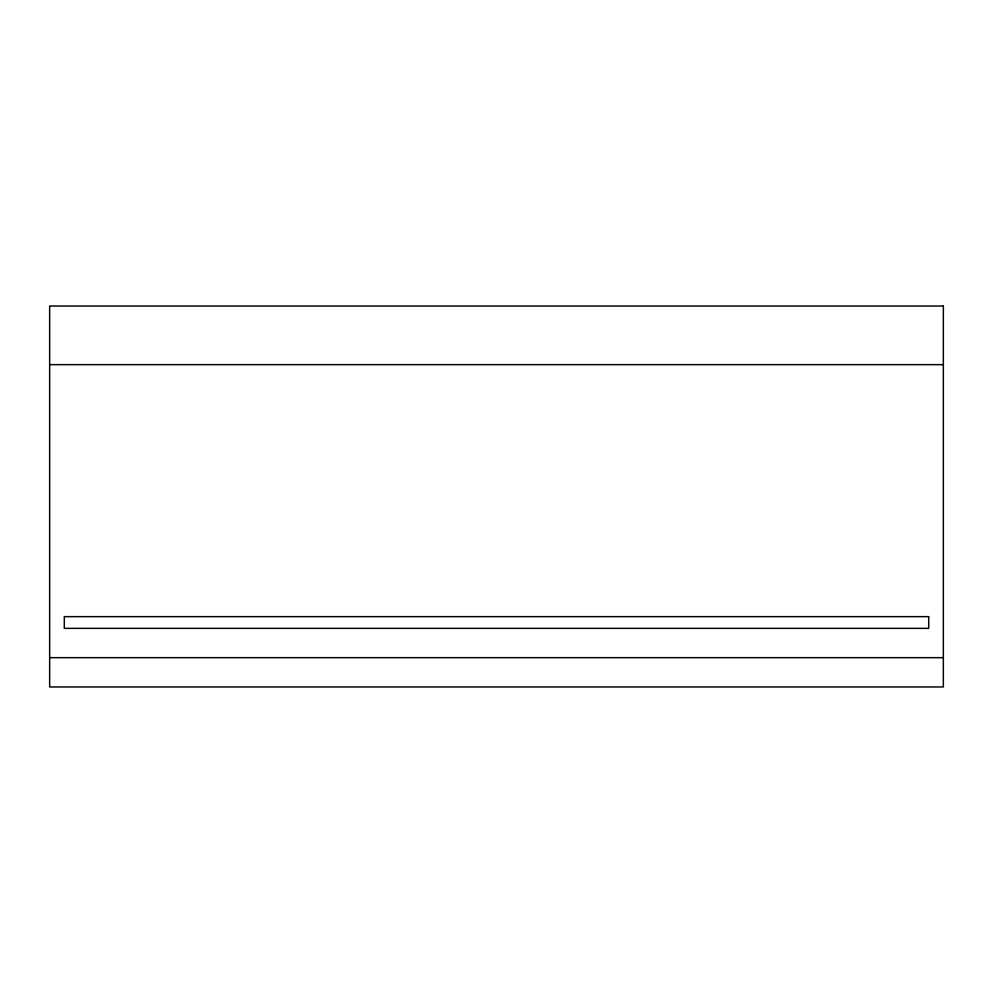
<?xml version="1.0" encoding="UTF-8"?>
<svg xmlns="http://www.w3.org/2000/svg" width="993" height="993" viewBox="0 0 993 993"><rect width="100%" height="100%" fill="white"/><g stroke="black" fill="none" stroke-linecap="round" stroke-linejoin="round"><path stroke-width="1.49" d="M49.65 364.642L943.35 364.642M49.65 657.664L943.35 657.664M943.35 306.043L49.65 306.043L49.65 686.957L943.35 686.957L943.35 306.043M928.703 616.641L64.297 616.641L64.297 628.358L928.703 628.358L928.703 616.641"/></g></svg>
